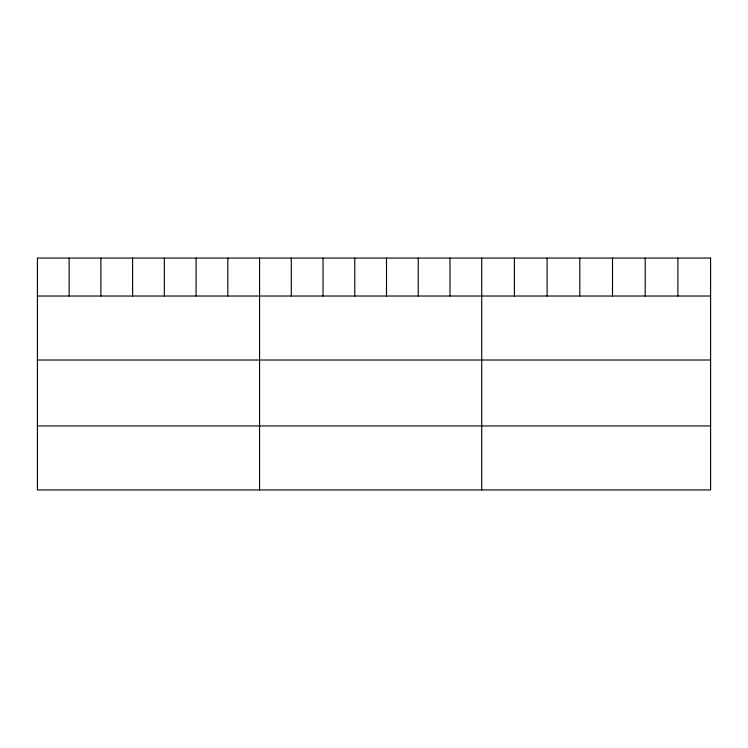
<?xml version="1.0" encoding="UTF-8"?>
<svg xmlns="http://www.w3.org/2000/svg" width="748" height="748" viewBox="0 0 748 748"><rect width="100%" height="100%" fill="white"/><g stroke="black" fill="none" stroke-linecap="round" stroke-linejoin="round"><path stroke-width="1.12" d="M37.4 296.021L710.6 296.021M37.4 360.012L710.6 360.012M37.4 425.949L710.6 425.949M677.903 258.06L677.903 296.021M645.206 258.06L645.206 296.021M612.509 258.06L612.509 296.021M579.803 258.06L579.803 296.021M547.106 258.06L547.106 296.021M514.409 258.06L514.409 296.021M481.712 258.06L481.712 489.94M449.978 258.06L449.978 296.021M418.235 258.06L418.235 296.021M386.501 258.06L386.501 296.021M354.767 258.06L354.767 296.021M323.033 258.06L323.033 296.021M291.29 258.06L291.29 296.021M259.556 258.06L259.556 489.94M227.822 258.06L227.822 296.021M196.079 258.06L196.079 296.021M164.345 258.06L164.345 296.021M132.611 258.06L132.611 296.021M100.877 258.06L100.877 296.021M69.134 258.06L69.134 296.021M710.6 258.06L37.4 258.06L37.4 489.94L710.6 489.94L710.6 258.06"/></g></svg>
